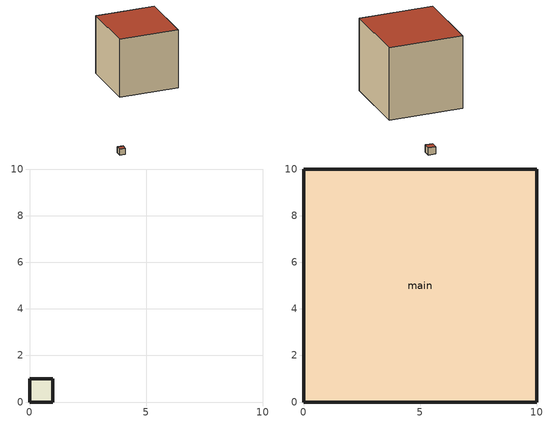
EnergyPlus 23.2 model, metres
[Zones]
dummyBlock
 floor outside (AllSurfaces): 0,0 0,1 1,1 1,0 z-10
 wall outside (AllSurfaces): 0,0 1,0 1,1 0,1 0,0 z-10:-9
 roof outside (AllSurfaces): 0,0 1,0 1,1 0,1 z-9
main
 floor ground (AllSurfaces): 0,0 0,10 10,10 10,0 z0
 wall outside (AllSurfaces): 0,0 10,0 10,10 0,10 0,0 z0:10
 roof outside (AllSurfaces): 0,0 10,0 10,10 0,10 z10
[Building]
TEST: North Axis {deg}=0; Terrain=Suburbs; Loads Convergence Tolerance Value {W}=0.04; Temperature Convergence Tolerance Value {deltaC}=0.4; Solar Distribution=FullExterior; Maximum Number of Warmup Days=25; Minimum Number of Warmup Days=1
[Site:Location]
Kuala Lumpur: Latitude {deg}=0; Longitude {deg}=0; Time Zone {hr}=-8; Elevation {m}=63
[Site:GroundTemperature:BuildingSurface]
28, 28, 28, 28, 28, 28, 28, 28, 28, 28, 28, 28
[Material]
100mm_RC: Roughness=Smooth; Thickness {m}=0.1; Conductivity {W/m-K}=1.73; Density {kg/m3}=2400; Specific Heat {J/kg-K}=837; Thermal Absorptance=0.9; Solar Absorptance=0.65; Visible Absorptance=0.65
[Construction]
AllSurfaces: 100mm_RC
[Zone] Type=1; Multiplier=1; Ceiling Height {m}=autocalculate; Volume {m3}=autocalculate; Floor Area {m2}=autocalculate; Part of Total Floor Area=Yes
main; dummyBlock
[People]
people: Zone or ZoneList or Space or SpaceList=main; Number of People Schedule=office; Number of People Calculation Method=People; Number of People=1; Fraction Radiant=0.3; Sensible Heat Fraction=autocalculate; Activity Level Schedule=activity_level; Carbon Dioxide Generation Rate {m3/s-W}=3.82e-08; Enable ASHRAE 55 Comfort Warnings=No; Mean Radiant Temperature Calculation Type=ZoneAveraged; Clothing Insulation Calculation Method=ClothingInsulationSchedule; Cold Stress Temperature Threshold {C}=15.56; Heat Stress Temperature Threshold {C}=30
[Lights]
lights: Zone or ZoneList or Space or SpaceList=main; Schedule=office; Design Level Calculation Method=LightingLevel; Lighting Level {W}=1000; Fraction Replaceable=1; Return Air Fraction Calculated from Plenum Temperature=No
[ElectricEquipment]
equipment: Zone or ZoneList or Space or SpaceList=main; Schedule=office; Design Level Calculation Method=EquipmentLevel; Design Level {W}=10
[DesignSpecification:OutdoorAir]
FA: Outdoor Air Method=Flow/Zone; Outdoor Air Schedule=office
[ZoneControl:Thermostat]
24degC: Zone or ZoneList=main; Control Type Schedule=cooling_control; Control 1=cooling_setpoint
[ThermostatSetpoint:SingleCooling]
cooling_setpoint: Setpoint Temperature Schedule=24deg
[ZoneHVAC:IdealLoadsAirSystem]
ideal_cooling: Availability Schedule=office; Maximum Heating Supply Air Temperature {C}=50; Minimum Cooling Supply Air Temperature {C}=13; Maximum Heating Supply Air Humidity Ratio {kgWater/kgDryAir}=0.0156; Minimum Cooling Supply Air Humidity Ratio {kgWater/kgDryAir}=0.0077; Heating Limit=NoLimit; Cooling Limit=NoLimit; Dehumidification Control Type=ConstantSensibleHeatRatio; Cooling Sensible Heat Ratio=0.7; Humidification Control Type=None; Design Specification Outdoor Air Object=FA; Demand Controlled Ventilation Type=None; Outdoor Air Economizer Type=NoEconomizer; Heat Recovery Type=None; Sensible Heat Recovery Effectiveness=0; Latent Heat Recovery Effectiveness=0
[Zone equipment]
main: ideal_cooling
[Schedule:Day:Hourly]
hourlySchedule: 0, 0, 0, 0, 0, 0, 0, 1, 1, 1, 1, 1, 1, 1, 1, 1, 1, 1, 0, 0, 0, 0, 0, 0
hourlyOFF: 0, 0, 0, 0, 0, 0, 0, 0, 0, 0, 0, 0, 0, 0, 0, 0, 0, 0, 0, 0, 0, 0, 0, 0
[Schedule:Week:Daily]
weeklyOffice: hourlySchedule, hourlySchedule, hourlySchedule, hourlySchedule, hourlySchedule, hourlySchedule, hourlyOFF, hourlyOFF, hourlySchedule, hourlySchedule, hourlySchedule, hourlySchedule
[Schedule:Year]
office: weeklyOffice, 1, 1, 12, 31
[Schedule:Compact]
24deg: THROUGH: 12/31, FOR: AllDays, Until: 24:00, 24
cooling_control: THROUGH: 12/31, FOR: AllDays, Until: 24:00, 2
activity_level: THROUGH: 12/31, FOR: AllDays, Until: 24:00, 70
